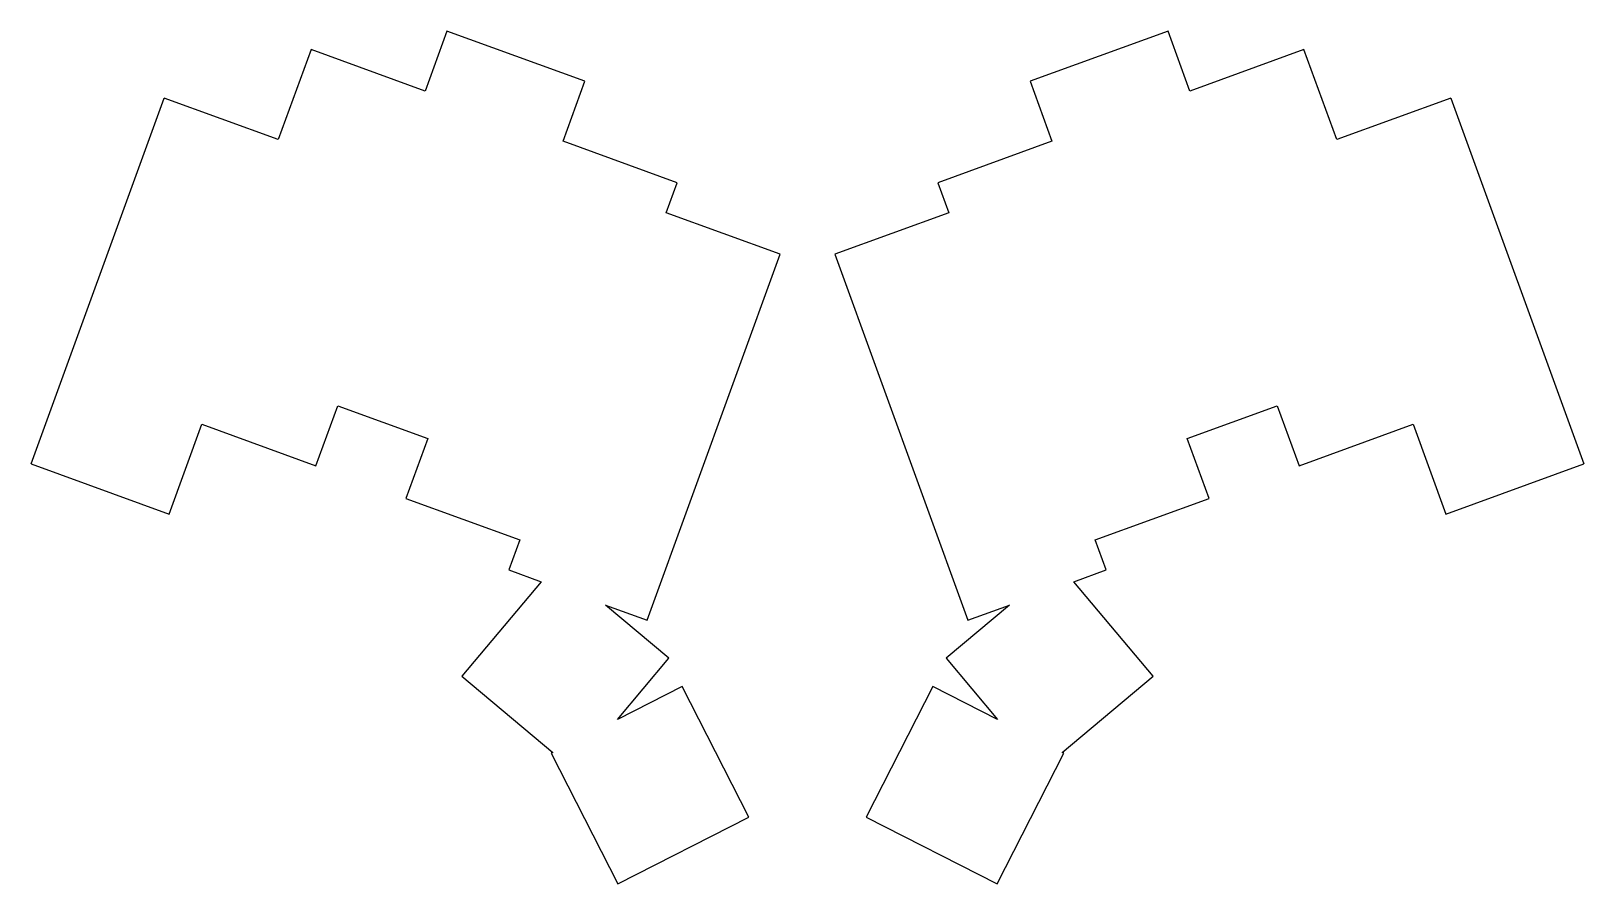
# Model space of a CAD drawing. Header units: millimetres. Extents: x 45 to 288, y -201 to -67.
import ezdxf

# ---------------------------------------------------------------- set-up
doc = ezdxf.new("R2010")
doc.units = ezdxf.units.MM

msp = doc.modelspace()

# ---------------------------------------------------------------- linework, layer by layer
for p, q in [((110.15, -67.23), (106.73, -76.62)), ((131.76, -75.09), (110.15, -67.23)), ((223.05, -67.23), (201.44, -75.09)), ((226.47, -76.62), (223.05, -67.23)), ((88.88, -70.13), (83.74, -84.22)), ((106.73, -76.62), (88.88, -70.13)), ((244.33, -70.13), (226.47, -76.62)), ((249.46, -84.22), (244.33, -70.13)), ((128.34, -84.49), (131.76, -75.09)), ((201.44, -75.09), (204.86, -84.49)), ((45.03, -135.04), (65.89, -77.72)), ((83.74, -84.22), (65.89, -77.72)), ((267.31, -77.72), (249.46, -84.22)), ((267.31, -77.72), (288.17, -135.04)), ((146.2, -90.99), (128.34, -84.49)), ((204.86, -84.49), (187.01, -90.99)), ((144.49, -95.69), (146.2, -90.99)), ((187.01, -90.99), (188.72, -95.69)), ((162.34, -102.19), (144.49, -95.69)), ((188.72, -95.69), (170.86, -102.19)), ((141.48, -159.51), (162.34, -102.19)), ((170.86, -102.19), (191.72, -159.51)), ((89.62, -135.31), (93.05, -125.92)), ((93.05, -125.92), (107.14, -131.05)), ((226.06, -131.05), (240.16, -125.92)), ((240.16, -125.92), (243.58, -135.31)), ((66.64, -142.91), (71.77, -128.82)), ((71.77, -128.82), (89.62, -135.31)), ((243.58, -135.31), (261.43, -128.82)), ((261.43, -128.82), (266.56, -142.91)), ((107.14, -131.05), (103.72, -140.44)), ((229.48, -140.44), (226.06, -131.05)), ((45.03, -135.04), (66.64, -142.91)), ((266.56, -142.91), (288.17, -135.04)), ((103.72, -140.44), (121.57, -146.94)), ((211.63, -146.94), (229.48, -140.44)), ((121.57, -146.94), (119.86, -151.64)), ((213.34, -151.64), (211.63, -146.94)), ((119.86, -151.64), (124.92, -153.48)), ((208.29, -153.48), (213.34, -151.64)), ((124.92, -153.48), (112.48, -168.29)), ((220.72, -168.29), (208.29, -153.48)), ((134.97, -157.14), (141.48, -159.51)), ((144.89, -165.46), (134.97, -157.14)), ((198.23, -157.14), (188.31, -165.46)), ((191.72, -159.51), (198.23, -157.14)), ((136.83, -175.06), (144.89, -165.46)), ((188.31, -165.46), (196.37, -175.06)), ((112.48, -168.29), (126.7, -180.22)), ((146.97, -169.89), (136.83, -175.06)), ((157.41, -190.39), (146.97, -169.89)), ((186.23, -169.89), (175.79, -190.39)), ((196.37, -175.06), (186.23, -169.89)), ((206.5, -180.22), (220.72, -168.29)), ((126.7, -180.22), (126.48, -180.34)), ((126.48, -180.34), (136.92, -200.83)), ((196.28, -200.83), (206.72, -180.34)), ((206.72, -180.34), (206.5, -180.22)), ((136.92, -200.83), (157.41, -190.39)), ((175.79, -190.39), (196.28, -200.83))]:
    msp.add_line(p, q)

doc.saveas('drawing.dxf')
